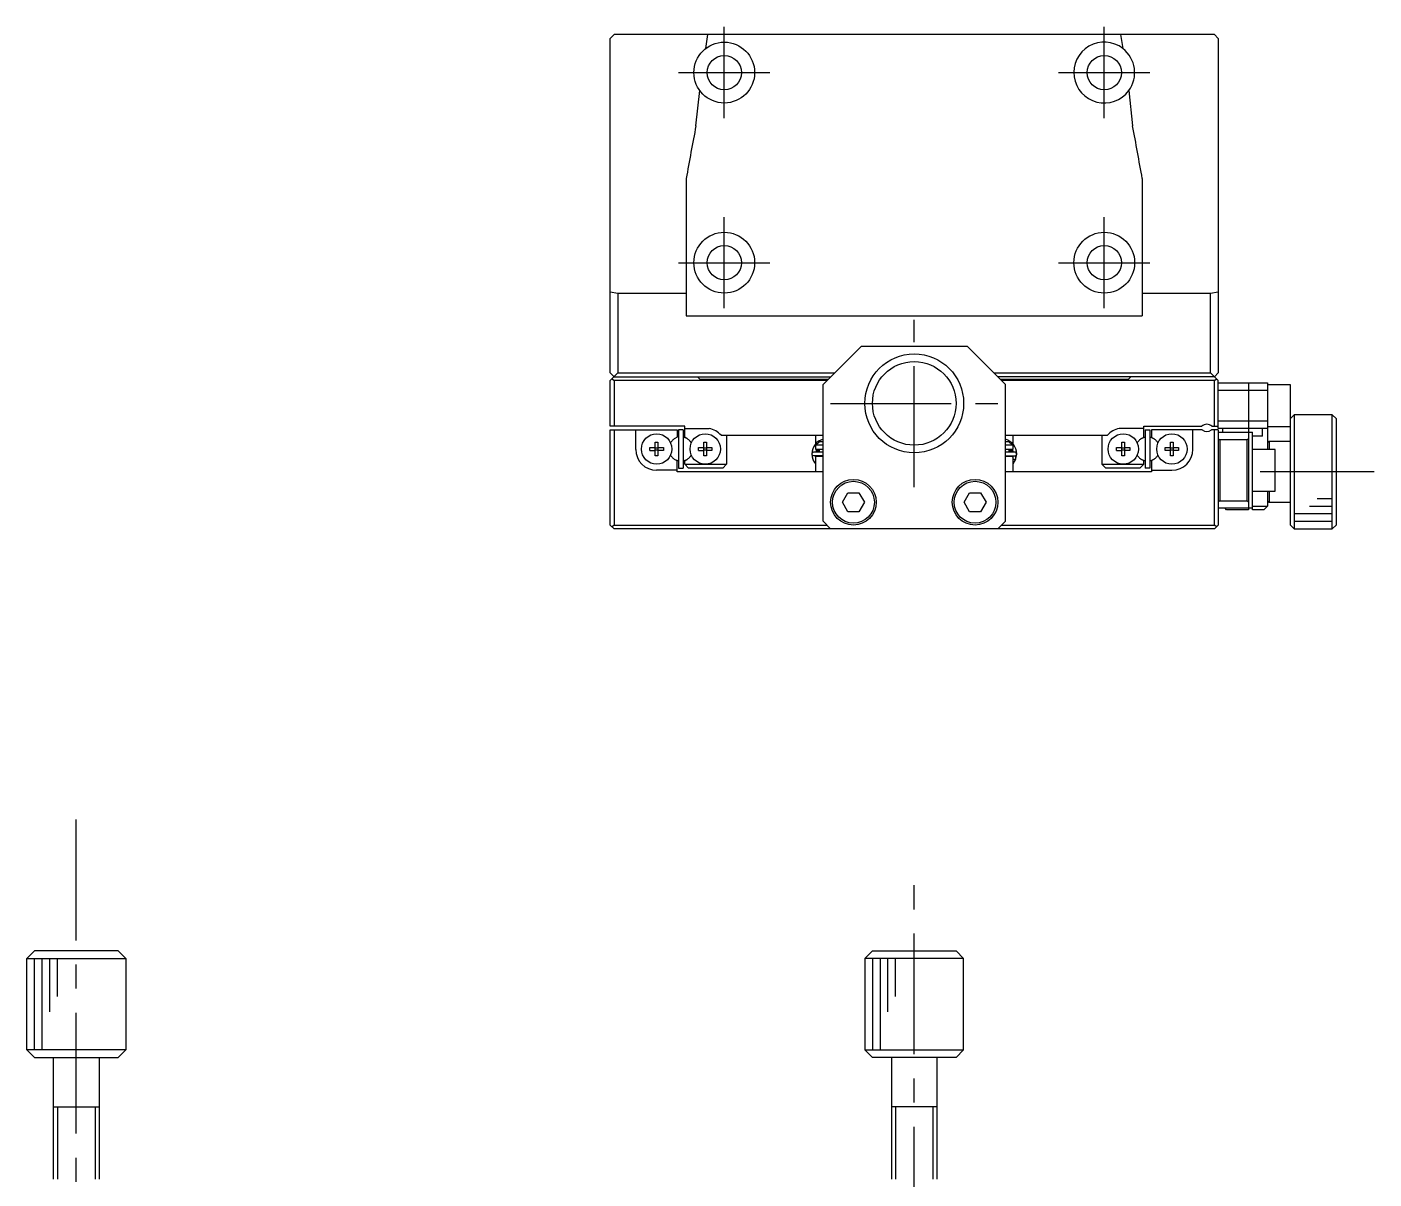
# Model space of a CAD drawing. Extents: x 0 to 480, y -8 to 376.
# Drawn here: x 42 to 219.2, y 224.5 to 376 of the extents above; entities that cross this region are included whole.
import ezdxf

# ---------------------------------------------------------------- set-up
doc = ezdxf.new("R2010")
doc.units = 0
doc.header["$LTSCALE"] = 0.5
doc.linetypes.add('CENTER', pattern=[50.8, 31.75, -6.35, 6.35, -6.35])
for name, color, linetype in [('MSM_CENTER', 1, 'CENTER'), ('MSM_CONTINUOUS', 7, 'CONTINUOUS'), ('MSM_NARROW', 5, 'CONTINUOUS')]:
    doc.layers.add(name, color=color, linetype=linetype)

msp = doc.modelspace()

# ---------------------------------------------------------------- linework, layer by layer
at = {"layer": 'MSM_CENTER'}
for p, q in [((133.75, 364), (133.75, 376)), ((183.750009, 364.000008), (183.750009, 375.999995)), ((127.75, 370), (139.75, 370)), ((177.750016, 370.000001), (189.750003, 370.000001)), ((133.75, 339), (133.75, 351)), ((183.749987, 339.00038), (183.749987, 351.000353)), ((127.75, 345), (139.75, 345)), ((177.75, 345.000367), (189.749973, 345.000367)), ((158.75, 315.5), (158.75, 337.5)), ((147.75, 326.5), (169.75, 326.5)), ((219.25, 317.5), (204.25, 317.5)), ((48.450189, 271.760491), (48.450189, 189.500156)), ((158.75, 215.5), (158.75, 265.882547))]:
    msp.add_line(p, q, dxfattribs=at)
at = {"layer": 'MSM_CONTINUOUS'}
for p, q in [((119.25, 375), (118.75, 374.5)), ((118.75, 330.5), (118.75, 374.5)), ((198.25, 375), (119.25, 375)), ((131.305355, 373.166025), (131.608572, 375)), ((185.891428, 375), (186.194645, 373.166025)), ((198.75, 374.5), (198.25, 375)), ((198.75, 374.5), (198.75, 330.5)), ((130.023977, 363.001351), (130.533002, 367.622832)), ((186.966998, 367.622832), (187.476023, 363.001351)), ((128.75, 356.056759), (128.75, 338)), ((188.75, 356.056759), (188.75, 338)), ((118.75, 341.176327), (119.75, 341)), ((119.75, 341), (128.75, 341)), ((119.75, 341), (119.75, 330.5)), ((188.75, 341), (197.75, 341)), ((197.75, 341), (198.75, 341.176327)), ((197.75, 330.5), (197.75, 341)), ((128.75, 338), (188.75, 338)), ((151.75, 334), (146.75, 329)), ((165.75, 334), (151.75, 334)), ((170.75, 329), (165.75, 334)), ((119.75, 330.5), (118.75, 329.5)), ((118.75, 330.5), (119.25, 330)), ((119, 329.75), (119.25, 329.5)), ((119.25, 330), (147.75, 330)), ((119.75, 330.5), (148.25, 330.5)), ((130.6, 329.65), (130.25, 330)), ((169.25, 330.5), (197.75, 330.5)), ((198.25, 330), (169.75, 330)), ((187.25, 330), (186.9, 329.65)), ((197.75, 330.5), (198.75, 329.5)), ((198.25, 330), (198.75, 330.5)), ((198.25, 329.5), (198.5, 329.75)), ((118.75, 323.5), (118.75, 329.5)), ((147.25, 329.5), (119.25, 329.5)), ((119.25, 329.5), (119.25, 323.5)), ((147.4, 329.65), (130.6, 329.65)), ((146.75, 311), (146.75, 329)), ((186.9, 329.65), (170.1, 329.65)), ((198.25, 329.5), (170.25, 329.5)), ((170.75, 311), (170.75, 329)), ((198.25, 323.5), (198.25, 329.5)), ((198.75, 323.2), (198.75, 329.5)), ((198.75, 329.2), (205.25, 329.2)), ((205.25, 328.2), (198.75, 328.2)), ((202.75, 329.2), (202.75, 312.5)), ((205.25, 329.2), (205.25, 320.45)), ((208.25, 328.95), (205.25, 328.95)), ((208.25, 310.5), (208.25, 328.95)), ((208.75, 325), (208.25, 324.5)), ((208.75, 325), (208.75, 310)), ((213.75, 325), (208.75, 325)), ((213.75, 310), (213.75, 325)), ((214.25, 324.5), (213.75, 325)), ((214.25, 324.5), (214.25, 310.5)), ((128.55, 323.5), (118.75, 323.5)), ((118.75, 310.5), (118.75, 323)), ((118.75, 323), (127.55, 323)), ((119.25, 323), (119.25, 310.5)), ((122.1, 320.45), (122.1, 323)), ((127.55, 323), (127.55, 322.044412)), ((127.75, 323), (127.75, 318)), ((128.35, 323), (127.75, 323)), ((128.35, 323), (128.35, 318)), ((128.55, 322.044412), (128.55, 323.5)), ((128.55, 323.2), (131.772015, 323.2)), ((188.95, 323.2), (185.727985, 323.2)), ((188.95, 323.5), (196.588562, 323.5)), ((188.95, 322.044412), (188.95, 323.5)), ((189.15, 323), (189.15, 318)), ((189.15, 323), (189.75, 323)), ((189.75, 323), (189.75, 318)), ((189.95, 323), (189.95, 322.044412)), ((196.65, 323), (189.95, 323)), ((195.4, 320.45), (195.4, 323)), ((198.75, 323), (197.85, 323)), ((197.911438, 323.5), (198.75, 323.5)), ((198.25, 310.5), (198.25, 323)), ((198.75, 324.2), (205.25, 324.2)), ((205.25, 323.2), (198.75, 323.2)), ((198.75, 323), (198.75, 310.5)), ((198.75, 322.7), (203.25, 322.7)), ((199.35, 322.7), (199.35, 323.2)), ((203.25, 312.5), (203.25, 322.7)), ((204.55, 322.2), (204.55, 323.2)), ((205.25, 323.45), (208.25, 323.45)), ((124.67, 321.386361), (125.03, 321.386361)), ((124.67, 320.68), (124.67, 321.386361)), ((125.03, 321.386361), (125.03, 320.68)), ((127.55, 322.044412), (127.25625, 321.874815)), ((128.84375, 321.874815), (128.55, 322.044412)), ((131.07, 321.386361), (131.43, 321.386361)), ((131.07, 320.68), (131.07, 321.386361)), ((131.43, 321.386361), (131.43, 320.68)), ((133.329062, 322.3), (146.75, 322.3)), ((134.05, 322.3), (134.05, 318.5)), ((145.75, 322.3), (145.75, 321.15339)), ((145.75, 321.152642), (145.75, 321.15254)), ((146.75, 321), (145.75, 321)), ((145.75, 321), (145.75, 320.5)), ((145.804317, 321), (146.333485, 321.5)), ((146.333485, 321.5), (146.75, 321.5)), ((170.75, 322.3), (184.170938, 322.3)), ((170.75, 321.5), (171.166515, 321.5)), ((171.75, 321), (170.75, 321)), ((171.166515, 321.5), (171.695683, 321)), ((171.75, 321.145384), (171.75, 322.3)), ((171.75, 320.5), (171.75, 321)), ((183.45, 322.3), (183.45, 318.5)), ((186.07, 321.386361), (186.43, 321.386361)), ((186.07, 320.68), (186.07, 321.386361)), ((186.43, 321.386361), (186.43, 320.68)), ((188.65625, 321.874815), (188.95, 322.044412)), ((189.95, 322.044412), (190.24375, 321.874815)), ((192.47, 321.386361), (192.83, 321.386361)), ((192.47, 320.68), (192.47, 321.386361)), ((192.83, 321.386361), (192.83, 320.68)), ((198.75, 321.9), (198.95, 321.7)), ((198.95, 321.7), (198.95, 313.7)), ((202.55, 321.7), (198.95, 321.7)), ((202.55, 321.7), (202.75, 321.9)), ((202.55, 313.7), (202.55, 321.7)), ((204.55, 322.2), (203.25, 322.2)), ((205.45, 321.5), (205.25, 321.3)), ((205.45, 321.5), (205.45, 320.45)), ((208.25, 321.5), (205.45, 321.5)), ((123.963639, 320.68), (124.67, 320.68)), ((123.963639, 320.32), (123.963639, 320.68)), ((123.963639, 320.32), (124.67, 320.32)), ((124.680372, 320.669628), (124.67, 320.68)), ((124.680372, 320.330372), (124.67, 320.32)), ((124.67, 319.613639), (124.67, 320.32)), ((125.03, 319.613639), (124.67, 319.613639)), ((124.680372, 320.669628), (125.019628, 320.669628)), ((124.680372, 320.330372), (124.680372, 320.669628)), ((125.019628, 320.330372), (124.680372, 320.330372)), ((125.019628, 320.669628), (125.03, 320.68)), ((125.019628, 320.669628), (125.019628, 320.330372)), ((125.019628, 320.330372), (125.03, 320.32)), ((125.03, 320.68), (125.736361, 320.68)), ((125.03, 320.32), (125.03, 319.613639)), ((125.736361, 320.32), (125.03, 320.32)), ((125.736361, 320.68), (125.736361, 320.32)), ((127.25625, 319.125185), (127.55, 318.955588)), ((128.55, 318.955588), (128.84375, 319.125185)), ((130.363639, 320.68), (131.07, 320.68)), ((130.363639, 320.32), (130.363639, 320.68)), ((130.363639, 320.32), (131.07, 320.32)), ((131.080372, 320.669628), (131.07, 320.68)), ((131.080372, 320.330372), (131.07, 320.32)), ((131.07, 319.613639), (131.07, 320.32)), ((131.43, 319.613639), (131.07, 319.613639)), ((131.080372, 320.669628), (131.419628, 320.669628)), ((131.080372, 320.330372), (131.080372, 320.669628)), ((131.419628, 320.330372), (131.080372, 320.330372)), ((131.419628, 320.669628), (131.43, 320.68)), ((131.419628, 320.669628), (131.419628, 320.330372)), ((131.419628, 320.330372), (131.43, 320.32)), ((131.43, 320.68), (132.136361, 320.68)), ((131.43, 320.32), (131.43, 319.613639)), ((132.136361, 320.32), (131.43, 320.32)), ((132.136361, 320.68), (132.136361, 320.32)), ((145.402653, 319.141535), (145.403022, 319.140381)), ((145.403022, 319.140381), (145.403769, 319.138065)), ((145.403769, 319.138065), (145.404159, 319.136868)), ((145.404159, 319.136868), (145.404694, 319.135234)), ((145.404694, 319.135234), (145.405004, 319.134293)), ((145.405004, 319.134293), (145.405497, 319.132808)), ((145.405497, 319.132808), (145.405808, 319.131876)), ((145.405808, 319.131876), (145.406524, 319.129746)), ((145.406524, 319.129746), (145.424264, 319.082757)), ((145.424326, 319.086337), (145.423967, 319.084188)), ((145.423967, 319.084188), (145.424743, 319.084506)), ((145.424264, 319.082757), (145.423967, 319.084188)), ((145.425281, 319.083013), (145.441763, 319.044758)), ((146.75, 320.079494), (145.494371, 320.079494)), ((145.494371, 319.629494), (146.75, 319.629494)), ((145.759537, 319.499986), (145.734753, 319.629476)), ((145.75, 320.5), (146.75, 320.5)), ((146.75, 319.5), (145.75, 319.5)), ((145.75, 319.5), (145.75, 317.5)), ((145.784103, 320.3), (146.25, 320.3)), ((145.859223, 319.500041), (146.093923, 319.629494)), ((146.25, 320.5), (146.25, 320.079494)), ((146.25, 319.629494), (146.25, 319.5)), ((170.75, 320.5), (171.75, 320.5)), ((172.006687, 320.070266), (170.75, 320.070266)), ((170.75, 319.620266), (172.006687, 319.620266)), ((171.75, 319.5), (170.75, 319.5)), ((171.25, 320.070266), (171.25, 320.5)), ((171.25, 320.3), (171.714547, 320.3)), ((171.25, 319.5), (171.25, 319.620266)), ((171.407136, 319.620266), (171.635853, 319.500008)), ((171.637421, 320.500038), (171.766292, 320.070318)), ((172.072019, 319.064862), (171.749962, 319.173237)), ((171.75, 317.5), (171.75, 319.5)), ((171.763593, 319.176745), (171.75, 319.183632)), ((171.750169, 318.545646), (172.075868, 319.074)), ((171.777825, 319.169759), (171.763593, 319.176745)), ((171.79261, 319.162715), (171.777825, 319.169759)), ((171.807857, 319.155658), (171.79261, 319.162715)), ((171.823476, 319.148628), (171.807857, 319.155658)), ((171.83937, 319.141669), (171.823476, 319.148628)), ((171.855446, 319.134823), (171.83937, 319.141669)), ((171.871604, 319.128131), (171.855446, 319.134823)), ((171.887748, 319.121634), (171.871604, 319.128131)), ((171.90378, 319.11537), (171.887748, 319.121634)), ((171.919603, 319.109378), (171.90378, 319.11537)), ((171.935121, 319.103695), (171.919603, 319.109378)), ((171.950241, 319.098353), (171.935121, 319.103695)), ((171.964871, 319.093386), (171.950241, 319.098353)), ((171.978922, 319.088824), (171.964871, 319.093386)), ((171.99231, 319.084694), (171.978922, 319.088824)), ((172.004954, 319.081022), (171.99231, 319.084694)), ((172.016776, 319.077828), (172.004954, 319.081022)), ((172.027707, 319.075134), (172.016776, 319.077828)), ((172.037679, 319.072954), (172.027707, 319.075134)), ((172.046633, 319.071303), (172.037679, 319.072954)), ((172.054514, 319.07019), (172.046633, 319.071303)), ((172.061275, 319.069622), (172.054514, 319.07019)), ((172.057587, 319.031672), (172.072167, 319.065224)), ((172.066874, 319.069602), (172.061275, 319.069622)), ((172.071278, 319.070131), (172.066874, 319.069602)), ((172.074461, 319.071205), (172.071278, 319.070131)), ((172.072167, 319.065224), (172.23022, 319.816625)), ((172.076402, 319.072818), (172.074461, 319.071205)), ((172.075538, 319.629022), (172.07476, 319.630853)), ((172.088664, 319.595721), (172.075538, 319.629022)), ((172.077091, 319.074959), (172.076402, 319.072818)), ((172.076795, 319.073528), (172.089132, 319.105115)), ((172.10011, 319.561817), (172.088664, 319.595721)), ((172.089132, 319.105115), (172.100517, 319.139047)), ((172.109848, 319.527395), (172.10011, 319.561817)), ((172.100517, 319.139047), (172.110192, 319.173496)), ((172.117854, 319.492538), (172.109848, 319.527395)), ((172.110192, 319.173496), (172.118133, 319.208375)), ((172.124109, 319.457331), (172.117854, 319.492538)), ((172.118133, 319.208375), (172.12432, 319.243599)), ((172.128598, 319.421861), (172.124109, 319.457331)), ((172.12432, 319.243599), (172.12874, 319.279082)), ((172.13131, 319.386214), (172.128598, 319.421861)), ((172.12874, 319.279082), (172.131381, 319.314737)), ((172.132239, 319.350477), (172.13131, 319.386214)), ((172.131381, 319.314737), (172.132239, 319.350477)), ((185.363639, 320.68), (186.07, 320.68)), ((185.363639, 320.32), (185.363639, 320.68)), ((185.363639, 320.32), (186.07, 320.32)), ((186.080372, 320.669628), (186.07, 320.68)), ((186.080372, 320.330372), (186.07, 320.32)), ((186.07, 319.613639), (186.07, 320.32)), ((186.43, 319.613639), (186.07, 319.613639)), ((186.080372, 320.669628), (186.419628, 320.669628)), ((186.080372, 320.330372), (186.080372, 320.669628)), ((186.419628, 320.330372), (186.080372, 320.330372)), ((186.419628, 320.669628), (186.43, 320.68)), ((186.419628, 320.669628), (186.419628, 320.330372)), ((186.419628, 320.330372), (186.43, 320.32)), ((186.43, 320.68), (187.136361, 320.68)), ((186.43, 320.32), (186.43, 319.613639)), ((187.136361, 320.32), (186.43, 320.32)), ((187.136361, 320.68), (187.136361, 320.32)), ((188.95, 318.955588), (188.65625, 319.125185)), ((190.24375, 319.125185), (189.95, 318.955588)), ((191.763639, 320.68), (192.47, 320.68)), ((191.763639, 320.32), (191.763639, 320.68)), ((192.47, 320.32), (191.763639, 320.32)), ((192.480372, 320.669628), (192.47, 320.68)), ((192.480372, 320.330372), (192.47, 320.32)), ((192.47, 319.613639), (192.47, 320.32)), ((192.83, 319.613639), (192.47, 319.613639)), ((192.480372, 320.669628), (192.819628, 320.669628)), ((192.480372, 320.330372), (192.480372, 320.669628)), ((192.819628, 320.330372), (192.480372, 320.330372)), ((192.819628, 320.669628), (192.83, 320.68)), ((192.819628, 320.669628), (192.819628, 320.330372)), ((192.819628, 320.330372), (192.83, 320.32)), ((192.83, 320.68), (193.536361, 320.68)), ((192.83, 320.32), (192.83, 319.613639)), ((193.536361, 320.32), (192.83, 320.32)), ((193.536361, 320.68), (193.536361, 320.32)), ((206.25, 320.45), (203.25, 320.45)), ((206.25, 314.95), (206.25, 320.45)), ((127.55, 317.7), (124.85, 317.7)), ((127.55, 317.5), (127.55, 318.955588)), ((146.75, 317.5), (127.55, 317.5)), ((127.75, 318), (128.35, 318)), ((128.55, 318.5), (128.55, 318.955588)), ((129.05, 318), (128.55, 318.5)), ((128.55, 318.5), (134.05, 318.5)), ((133.55, 318), (129.05, 318)), ((134.05, 318.5), (133.55, 318)), ((189.95, 317.5), (170.75, 317.5)), ((183.45, 318.5), (188.95, 318.5)), ((183.95, 318), (183.45, 318.5)), ((188.45, 318), (183.95, 318)), ((188.95, 318.5), (188.45, 318)), ((188.95, 318.5), (188.95, 318.955588)), ((189.75, 318), (189.15, 318)), ((189.95, 318.955588), (189.95, 317.5)), ((189.95, 317.7), (192.65, 317.7)), ((149.306624, 313.5), (150.028312, 314.75)), ((150.028312, 314.75), (151.471688, 314.75)), ((151.471688, 314.75), (152.193376, 313.5)), ((165.306624, 313.5), (166.028312, 314.75)), ((166.028312, 314.75), (167.471688, 314.75)), ((167.471688, 314.75), (168.193376, 313.5)), ((203.25, 314.95), (206.25, 314.95)), ((205.25, 314.95), (205.25, 313)), ((205.45, 314.95), (205.45, 313.5)), ((150.028312, 312.25), (149.306624, 313.5)), ((151.471688, 312.25), (150.028312, 312.25)), ((152.193376, 313.5), (151.471688, 312.25)), ((166.028312, 312.25), (165.306624, 313.5)), ((167.471688, 312.25), (166.028312, 312.25)), ((168.193376, 313.5), (167.471688, 312.25)), ((198.95, 313.7), (198.75, 313.5)), ((203.25, 312.7), (198.75, 312.7)), ((198.95, 313.7), (202.55, 313.7)), ((199.85, 312.5), (199.65, 312.7)), ((202.75, 312.5), (199.85, 312.5)), ((202.75, 313.5), (202.55, 313.7)), ((203.25, 313), (205.25, 313)), ((204.75, 312.5), (203.25, 312.5)), ((205.25, 313), (204.75, 312.5)), ((205.25, 313.7), (205.45, 313.5)), ((205.45, 313.5), (208.25, 313.5)), ((119.25, 310), (118.75, 310.5)), ((119.25, 310.5), (119, 310.25)), ((119.25, 310.5), (147.25, 310.5)), ((146.75, 311), (147.75, 310)), ((169.75, 310), (170.75, 311)), ((170.25, 310.5), (198.25, 310.5)), ((198.5, 310.25), (198.25, 310.5)), ((198.25, 310), (198.75, 310.5)), ((208.25, 310.5), (208.75, 310)), ((213.75, 310), (214.25, 310.5)), ((198.25, 310), (119.25, 310)), ((208.75, 310), (213.75, 310)), ((42, 253.5), (43, 254.5)), ((42, 253.5), (55, 253.5)), ((42, 241.5), (42, 253.5)), ((54, 254.5), (43, 254.5)), ((54, 254.5), (55, 253.5)), ((55, 253.5), (55, 241.5)), ((153.25, 254.5), (152.25, 253.5)), ((165.25, 253.5), (152.25, 253.5)), ((152.25, 253.5), (152.25, 241.5)), ((153.25, 254.5), (164.25, 254.5)), ((165.25, 253.5), (164.25, 254.5)), ((165.25, 241.5), (165.25, 253.5)), ((55, 241.5), (42, 241.5)), ((43, 240.5), (42, 241.5)), ((55, 241.5), (54, 240.5)), ((152.25, 241.5), (165.25, 241.5)), ((152.25, 241.5), (153.25, 240.5)), ((164.25, 240.5), (165.25, 241.5)), ((43, 240.5), (54, 240.5)), ((45.5, 224.5), (45.5, 240.5)), ((51.5, 240.5), (51.5, 224.5)), ((164.25, 240.5), (153.25, 240.5)), ((155.75, 240.5), (155.75, 224.50002)), ((161.75, 224.50002), (161.75, 240.5)), ((45.499995, 234), (51.500005, 234)), ((161.750005, 234), (155.749995, 234))]:
    msp.add_line(p, q, dxfattribs=at)
for centre, radius in [((133.75, 370), 4), ((133.75, 370), 2.25), ((183.75, 370), 2.25), ((133.75, 345), 4), ((183.749987, 345.000367), 3.999987), ((133.75, 345), 2.25), ((183.75, 345), 2.25), ((158.75, 326.5), 6.5), ((158.75, 326.5), 5.5), ((124.85, 320.5), 2), ((131.25, 320.5), 2), ((186.25, 320.5), 2), ((192.65, 320.5), 2), ((150.75, 313.5), 3), ((150.75, 313.5), 2.75), ((166.75, 313.5), 3), ((166.75, 313.5), 2.75)]:
    msp.add_circle(centre, radius, dxfattribs=at)
for centre, radius, start, end in [((183.750009, 370.000001), 3.999993, 52.326579, 323.537733), ((183.75, 370), 4, 323.537826, 52.326487), ((547.187077, 282.884124), 424.786795, 169.128572, 170.08091), ((-214.431526, 285.682737), 409.277224, 9.901046, 10.889473), ((131.25, 320.5), 2.75, 40.885193, 79.057501), ((186.25, 320.5), 2.75, 100.942499, 139.114807), ((197.25, 322.75), 1, 48.590378, 131.409622), ((197.25, 323.8), 1, 233.130102, 306.869898), ((128.16481, 320.385), 1.75, 134.995594, 148.113496), ((128.050001, 320.5), 1.5875, 135.000025, 149.566818), ((128.05, 320.5), 1.5875, 120, 135), ((128.050001, 320.5), 1.5875, 60, 79.10691), ((128.05, 320.5), 1.5875, 45, 60), ((127.93519, 320.385), 1.75, 31.886504, 45.004406), ((128.050001, 320.5), 1.5875, 30.433263, 45.000025), ((147.269986, 319.853984), 1.999339, 105.076917, 179.173744), ((170.232565, 319.845824), 1.997921, 0.721223, 74.986116), ((189.56481, 320.385), 1.75, 134.995594, 148.113496), ((189.449999, 320.5), 1.5875, 134.999975, 149.566737), ((189.45, 320.5), 1.5875, 120, 135), ((189.449999, 320.5), 1.5875, 100.89309, 120), ((189.449999, 320.5), 1.5875, 60, 79.107076), ((189.45, 320.5), 1.5875, 45, 60), ((189.33519, 320.385), 1.75, 31.886504, 45.004406), ((189.449999, 320.5), 1.5875, 30.433182, 44.999975), ((124.85, 320.45), 2.75, 180, 270), ((128.16481, 320.615), 1.75, 211.886504, 225.004406), ((128.050001, 320.5), 1.5875, 210.433182, 224.999975), ((128.05, 320.5), 1.5875, 225, 240), ((128.050001, 320.5), 1.5875, 239.999969, 259.10691), ((128.050001, 320.5), 1.5875, 280.893016, 300), ((128.05, 320.5), 1.5875, 300, 315), ((127.93519, 320.615), 1.75, 314.995594, 328.113496), ((128.050001, 320.5), 1.5875, 314.999975, 329.566737), ((145.494371, 319.854494), 0.225, 90, 270), ((147.274021, 319.85609), 2.00346, 180.863794, 220.459737), ((172.006687, 319.845266), 0.225, 270, 90), ((189.56481, 320.615), 1.75, 211.886504, 225.004406), ((189.449999, 320.5), 1.5875, 210.433263, 225.000025), ((189.45, 320.5), 1.5875, 225, 240), ((189.449999, 320.5), 1.5875, 240, 259.106974), ((189.449999, 320.5), 1.5875, 280.892924, 300.000031), ((189.45, 320.5), 1.5875, 300, 315), ((189.449999, 320.5), 1.5875, 315.000025, 329.566818), ((189.33519, 320.615), 1.75, 314.995594, 328.113496), ((192.65, 320.45), 2.75, 270, 0)]:
    msp.add_arc(centre, radius, start, end, dxfattribs=at)
at = {"layer": 'MSM_NARROW'}
for p, q in [((211.75, 314), (213.75, 314)), ((208.75, 312), (213.75, 312)), ((210.75, 313), (213.75, 313)), ((208.75, 311), (213.75, 311)), ((43, 241.5), (43, 253.5)), ((44, 241.5), (44, 253.5)), ((45, 246.5), (45, 253.5)), ((46, 248.5), (46, 253.5)), ((153.25, 253.5), (153.25, 241.5)), ((154.25, 253.5), (154.25, 241.5)), ((155.25, 253.5), (155.25, 246.5)), ((156.25, 253.5), (156.25, 248.5)), ((46.041561, 234.00502), (46.041561, 224.50502)), ((50.958561, 234.00502), (50.958561, 224.50502)), ((156.291561, 234.00502), (156.291561, 224.50502)), ((161.208561, 234.00502), (161.208561, 224.50502))]:
    msp.add_line(p, q, dxfattribs=at)

doc.saveas('drawing.dxf')
